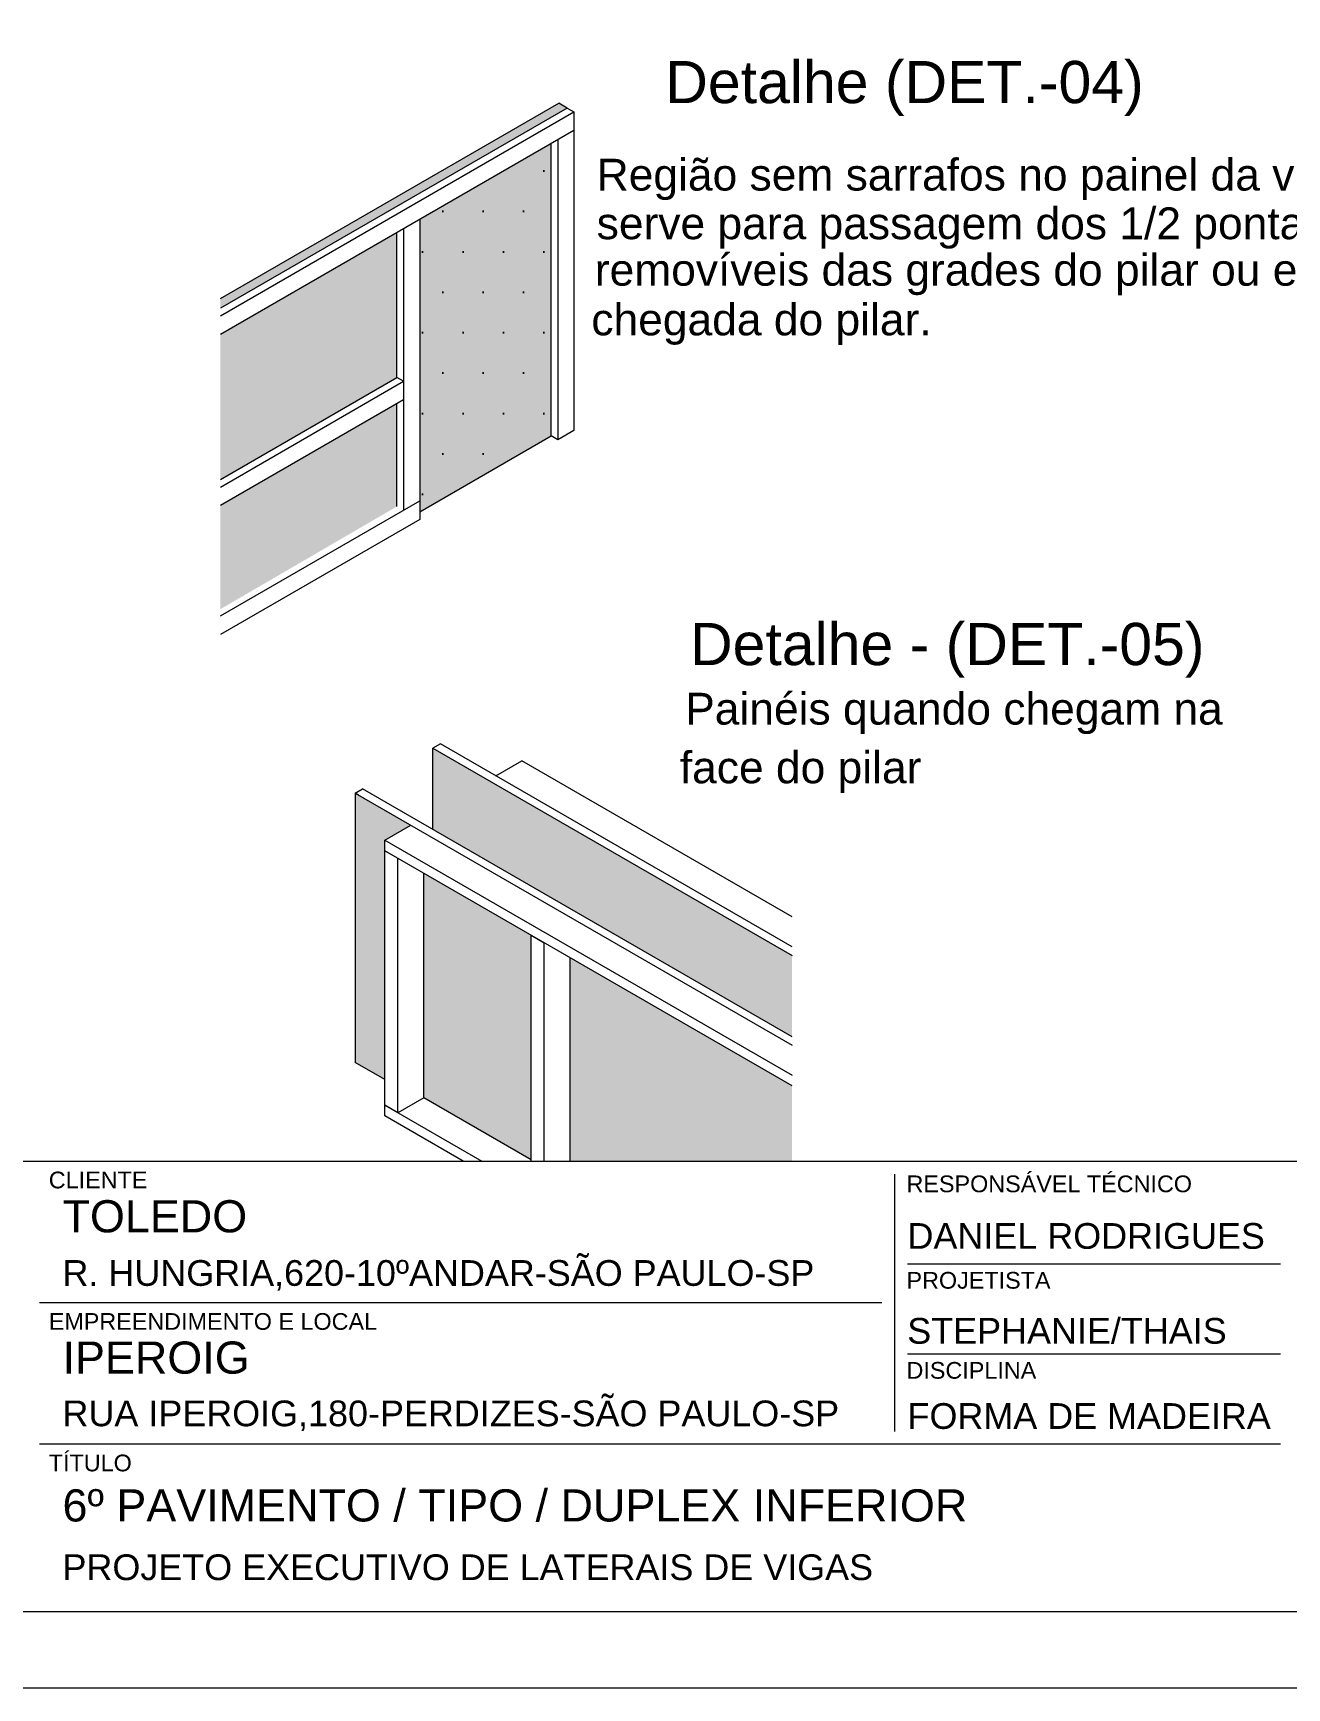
# Model space of a CAD drawing. Extents: x -23436 to 4767, y -4638 to 9755.
# Drawn here: x -15473 to -14981, y 7532 to 8182 of the extents above; entities that cross this region are included whole.
import ezdxf
from ezdxf.enums import TextEntityAlignment as Align

# ---------------------------------------------------------------- set-up
doc = ezdxf.new("R2010")
doc.units = 0
doc.linetypes.add('CABLIN', pattern=[0.35, 0.25, -0.1])
doc.layers.get('0').update_dxf_attribs({"lineweight": 13})
for name, color, linetype, lineweight in [('Carimbo', 7, 'Continuous', 13), ('Demarcação 1', 252, 'Continuous', 9), ('Demarcação 2', 254, 'Continuous', 9), ('FOLHA MB', 7, 'Continuous', 13), ('Madeira', 100, 'Continuous', 13), ('Texto Seção', 7, 'Continuous', 15)]:
    doc.layers.add(name, color=color, linetype=linetype, lineweight=lineweight)
doc.layers.add('Hachura', color=252, linetype='CABLIN')
doc.layers.add('MB Logo', color=255, linetype='Continuous')
doc.styles.add('ARIAL', font='arial.ttf', dxfattribs={"oblique": 15, "height": 25})
doc.styles.add('MB_C01', font='arial.ttf', dxfattribs={"height": 1.3})
doc.styles.add('MB_C02', font='arial.ttf', dxfattribs={"height": 2})
doc.styles.add('MB_C03', font='arial.ttf', dxfattribs={"height": 2.5})
doc.styles.add('RICARDO', font='arial.ttf', dxfattribs={"width": 0.8})

# ---------------------------------------------------------------- blocks, each defined once
blk = doc.blocks.new('A$C169d8357')
at = {"layer": 'FOLHA MB', "color": 1}
for p, q in [((1109.82, 356.72), (70, 356.72)), ((786.55, 351.67), (786.55, 250.65)), ((938.09, 316.32), (791.61, 316.32)), ((781.5, 301.16), (450.7, 301.16)), ((938.09, 280.96), (791.61, 280.96)), ((938.09, 245.6), (450.7, 245.6))]:
    blk.add_line(p, q, dxfattribs=at)
for points in [[(0, 1199.94), (0, 149.94), (1485.02, 149.94), (1485.02, 1199.94)], [(70, 1169.94), (70, 179.94), (1455.02, 179.94), (1455.02, 1169.94)]]:
    blk.add_lwpolyline(points, close=True, dxfattribs=at)
at = {"layer": 'FOLHA MB', "color": 6}
for s, height, style, p in [('CLIENTE', 6.566, 'MB_C01', (454.33, 346.12)), ('RESPONSÁVEL TÉCNICO', 6.5663, 'MB_C01', (791.21, 344.6)), ('R. HUNGRIA,620-10ºANDAR-SÃO PAULO-SP', 10.102, 'MB_C02', (459.73, 307.83)), ('PROJETISTA', 6.566, 'MB_C01', (791.21, 306.72)), ('EMPREENDIMENTO E LOCAL', 6.5663, 'MB_C01', (454.33, 290.56)), ('DISCIPLINA', 6.566, 'MB_C01', (791.21, 271.36)), ('RUA IPEROIG,180-PERDIZES-SÃO PAULO-SP', 10.102, 'MB_C02', (459.73, 252.69)), ('TÍTULO', 6.566, 'MB_C01', (454.33, 234.99)), ('PROJETO EXECUTIVO DE LATERAIS DE VIGAS', 10.102, 'MB_C02', (459.73, 192.28))]:
    blk.add_text(s, height=height, dxfattribs=dict(at, style=style)).set_placement(p)
at = {"layer": 'FOLHA MB', "color": 5}
for s, height, style, p in [('TOLEDO', 12.628, 'MB_C03', (459.73, 328.83)), ('DANIEL RODRIGUES', 10.102, 'MB_C02', (791.61, 322.38)), ('STEPHANIE/THAIS', 10.102, 'MB_C02', (791.51, 285.11)), ('IPEROIG', 12.628, 'MB_C03', (459.73, 273.34)), ('FORMA DE MADEIRA', 10.102, 'MB_C02', (791.61, 251.66)), ('6º PAVIMENTO / TIPO / DUPLEX INFERIOR', 12.6276, 'MB_C03', (459.73, 215.3))]:
    blk.add_text(s, height=height, dxfattribs=dict(at, style=style)).set_placement(p)

msp = doc.modelspace()

# ---------------------------------------------------------------- hatches: boundary and pattern name
at = {"layer": 'Demarcação 1'}
h = msp.add_hatch(color=256, dxfattribs=at)
h.dxf.hatch_style = 1
h.paths.add_polyline_path([(-15399.6, 8077.89), (-15399.6, 8074.07), (-15263.45, 8152.68), (-15266.76, 8154.59)])
msp.add_hatch(color=256, dxfattribs=at).paths.add_polyline_path([(-15316.16, 7901.33), (-15316.16, 7869.41), (-15175.09, 7787.96), (-15175.09, 7819.88)])
at = {"layer": 'Demarcação 2'}
h = msp.add_hatch(color=256, dxfattribs=at)
h.dxf.hatch_style = 1
h.paths.add_polyline_path([(-15321.37, 8108.96), (-15269.76, 8138.76), (-15269.76, 8023.89), (-15321.37, 7994.09)])
h = msp.add_hatch(color=256, dxfattribs=at)
h.dxf.hatch_style = 1
h.paths.add_polyline_path([(-15399.6, 8063.79), (-15399.6, 8006.84), (-15330.28, 8046.86), (-15330.28, 8103.81)])
h.paths.add_polyline_path([(-15399.6, 7996.56), (-15399.6, 7955.91), (-15330.28, 7996.23), (-15330.28, 8036.58)])
for points in [[(-15335.07, 7861.01), (-15335.07, 7865.21), (-15324.89, 7871.09), (-15346.71, 7883.69), (-15346.71, 7777.84), (-15335.07, 7771.12)], [(-15319.79, 7763.99), (-15277.6, 7739.63), (-15277.6, 7827.83), (-15319.79, 7852.19)], [(-15175.09, 7768.64), (-15262.33, 7819.01), (-15262.33, 7739.05), (-15175.09, 7739.05)]]:
    msp.add_hatch(color=256, dxfattribs=at).paths.add_polyline_path(points)
at = {"layer": 'Hachura'}
h = msp.add_hatch(dxfattribs=at)
h.set_pattern_fill('DOTS', color=256, scale=10, style=0)
h.set_pattern_definition([(0, (7000.02, 0), (7.9375, 15.875), [0, -15.875])])
h.paths.add_polyline_path([(-15321.37, 8108.96), (-15269.76, 8138.76), (-15269.76, 8023.89), (-15321.37, 7994.09)])

# ---------------------------------------------------------------- linework, layer by layer
at = {"extrusion": (1e-16, 0.816497, 0.57735)}
for p, q in [((-15399.6, 8077.89), (-15266.76, 8154.59)), ((-15263.45, 8152.68), (-15399.6, 8074.07)), ((-15263.45, 8152.68), (-15266.76, 8154.59))]:
    msp.add_line(p, q, dxfattribs=at)
at = {"color": 0}
for p, q in [((-15321.37, 7994.09), (-15269.76, 8023.89)), ((-15346.71, 7883.69), (-15343.8, 7885.37))]:
    msp.add_line(p, q, dxfattribs=at)
at = {"extrusion": (-1e-16, 0.816497, 0.57735)}
for p, q in [((-15313.25, 7903.01), (-15316.16, 7901.33)), ((-15175.09, 7823.24), (-15313.25, 7903.01)), ((-15316.16, 7869.41), (-15316.16, 7901.33)), ((-15316.16, 7901.33), (-15175.09, 7819.88)), ((-15346.71, 7883.69), (-15175.09, 7784.6)), ((-15175.09, 7787.96), (-15343.8, 7885.37))]:
    msp.add_line(p, q, dxfattribs=at)
at = {"ltscale": 30}
msp.add_line((-15345.37, 7882.91), (-15346.71, 7883.69), dxfattribs=at)
at = {"layer": 'Madeira'}
for p, q in [((-15399.6, 8071.07), (-15260.85, 8151.18)), ((-15263.45, 8152.68), (-15260.85, 8151.18)), ((-15260.85, 8151.18), (-15260.85, 8143.9)), ((-15260.85, 8143.9), (-15399.6, 8063.79)), ((-15260.85, 8143.9), (-15260.85, 8026.03)), ((-15269.76, 8023.89), (-15269.76, 8138.76)), ((-15267.16, 8140.26), (-15267.16, 8022.39)), ((-15330.28, 8046.86), (-15330.28, 8103.81)), ((-15327.68, 8105.32), (-15327.68, 7994.73)), ((-15321.37, 8108.96), (-15321.37, 7991.09)), ((-15399.6, 8006.84), (-15330.28, 8046.86)), ((-15399.6, 8003.84), (-15327.68, 8045.36)), ((-15327.68, 8045.36), (-15330.28, 8046.86)), ((-15327.68, 8038.08), (-15399.6, 7996.56)), ((-15330.28, 7996.23), (-15330.28, 8036.58)), ((-15260.85, 8026.03), (-15267.16, 8022.39)), ((-15267.16, 8022.39), (-15269.76, 8023.89)), ((-15399.6, 7953.21), (-15321.37, 7998.37)), ((-15321.37, 7991.09), (-15399.6, 7945.93)), ((-15346.71, 7883.69), (-15346.71, 7777.84))]:
    msp.add_line(p, q, dxfattribs=at)
at = {"layer": 'Madeira', "extrusion": (-1e-16, 0.816497, 0.57735)}
for p, q in [((-15291.42, 7890.41), (-15281.24, 7896.29)), ((-15175.09, 7835), (-15281.24, 7896.29)), ((-15335.07, 7865.21), (-15324.89, 7871.09)), ((-15335.07, 7861.01), (-15335.07, 7865.21)), ((-15335.07, 7865.21), (-15175.09, 7772.84)), ((-15175.09, 7768.64), (-15335.07, 7861.01)), ((-15335.07, 7761.05), (-15335.07, 7861.01)), ((-15335.07, 7861.01), (-15329.98, 7858.07)), ((-15329.98, 7758.11), (-15329.98, 7858.07)), ((-15319.79, 7763.99), (-15319.79, 7852.19)), ((-15277.6, 7739.05), (-15277.6, 7827.83)), ((-15277.6, 7827.83), (-15272.51, 7824.89)), ((-15277.6, 7739.05), (-15277.6, 7827.83)), ((-15277.6, 7827.83), (-15272.51, 7824.89)), ((-15272.51, 7739.05), (-15272.51, 7824.89)), ((-15262.33, 7739.05), (-15262.33, 7819.01)), ((-15335.07, 7771.12), (-15346.71, 7777.84)), ((-15335.07, 7756.85), (-15335.07, 7761.05)), ((-15335.07, 7761.05), (-15296.96, 7739.05)), ((-15329.98, 7758.11), (-15335.07, 7761.05)), ((-15319.79, 7763.99), (-15329.98, 7758.11)), ((-15277.6, 7739.63), (-15319.79, 7763.99)), ((-15304.23, 7739.05), (-15335.07, 7756.85))]:
    msp.add_line(p, q, dxfattribs=at)

# ---------------------------------------------------------------- block references
at = {"layer": 'MB Logo'}
msp.add_blockref('A$C169d8357', (-15921.38, 7382.32), dxfattribs=at)

# ---------------------------------------------------------------- texts
at = {"layer": 'Carimbo', "color": 2, "style": 'ARIAL'}
for s, p in [('Região sem sarrafos no painel da viga ', (-15251.85, 8126.52)), ('serve para passagem dos 1/2 pontaletes  ', (-15251.85, 8107.41)), ('removíveis das grades do pilar ou em ', (-15252.59, 8089.16)), ('chegada do pilar.', (-15253.95, 8069.66)), ('Painéis quando chegam na', (-15217.09, 7916.8)), ('face do pilar', (-15219.21, 7893.75))]:
    msp.add_text(s, height=12.4711, dxfattribs=at).set_placement(p, align=Align.MIDDLE_LEFT)
at = {"layer": 'Texto Seção', "style": 'RICARDO'}
for s, p in [('Detalhe (DET.-04) ', (-15127.74, 8162.89)), ('Detalhe - (DET.-05)', (-15114.16, 7942.2))]:
    msp.add_text(s, height=16.5788, dxfattribs=at).set_placement(p, align=Align.MIDDLE_CENTER)

doc.saveas('drawing.dxf')
